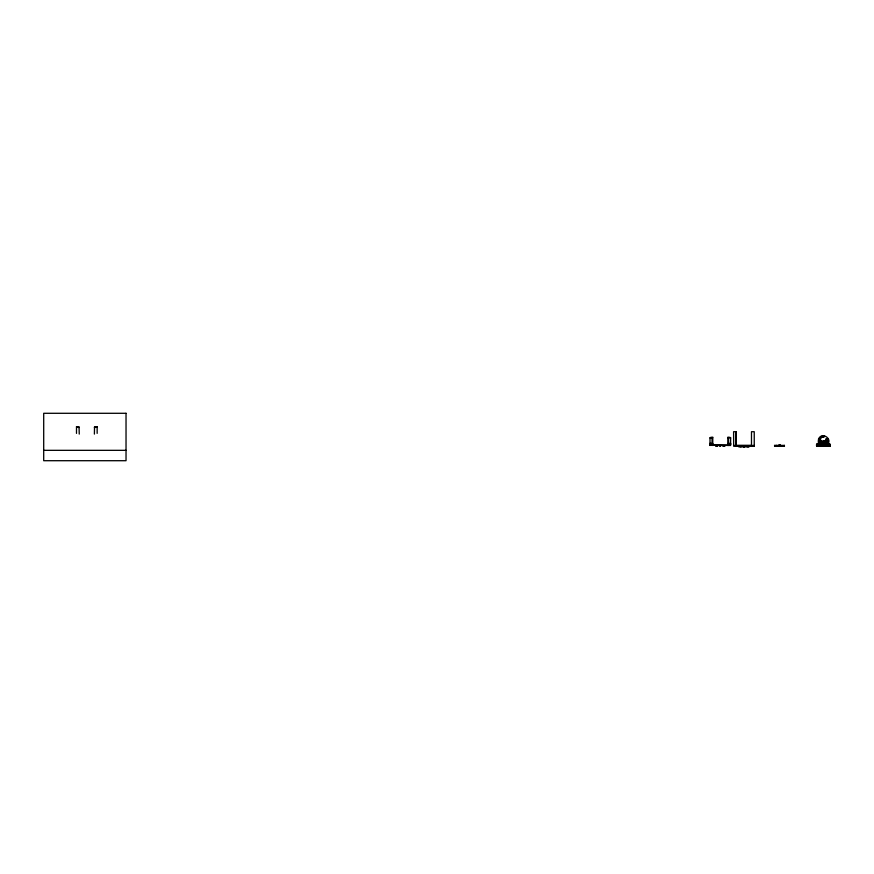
<?xml version="1.0" encoding="UTF-8"?>
<svg xmlns="http://www.w3.org/2000/svg" width="874" height="874" viewBox="0 0 874 874"><rect width="100%" height="100%" fill="white"/><g stroke="black" fill="none" stroke-linecap="round" stroke-linejoin="round"><path stroke-width="1.31" d="M720.089 446.166L719.936 445.063M720.493 445.063L720.689 446.166L719.936 446.166M824.062 445.379C824.75 446.45 822.281 446.505 822.915 445.511L822.663 446.166L822.729 445.227C821.888 446.505 825.242 446.68 824.106 445.248L824.149 446.166L824.106 445.205C822.106 447.685 824.99 445.707 823.996 445.03L824.095 446.111M823.701 445.609L823.701 444.888L823.286 446.133L823.898 445.532C823.242 446.297 824.062 446.745 823.843 444.932C825.198 446.538 821.997 446.636 822.74 445.183C821.91 446.188 824.084 446.887 824.04 445.074L823.712 446.166L823.953 445.5M823.483 444.855L823.669 446.101L823.559 444.855L823.603 446.111L822.685 446.144L822.86 445.019L822.663 446.166L822.74 445.314L822.762 446.144L823.745 446.133M823.166 444.877L822.685 446.144L822.816 445.052L823.341 446.166L823.395 444.855L823.286 446.133M822.969 445.543L823.035 446.133L823.035 444.921L823.024 446.144L823.1 444.899L823.144 446.144M822.882 446.133L822.86 445.478M822.718 446.133L822.729 445.227M828.159 444.79L827.951 444.101L828.006 446.166L828.082 444.101L828.301 446.166L828.334 444.101L828.716 446.166L828.585 444.101L828.738 444.79M826.214 439.316L827.853 438.868L826.28 439.119M818.829 445.893L819.025 444.101L818.84 446.166L818.752 444.101L818.392 446.166L818.381 444.101L817.693 445.893L818.643 443.413L818.665 438.617C822.216 431.898 831.622 438.387 828.268 443.413L829.229 446.166L829.492 444.79L828.377 443.413L818.49 443.413L817.135 444.79L817.19 446.166L817.387 444.101L816.534 444.79L816.578 445.893L830.147 446.166L829.612 444.101L817.245 444.101L816.545 444.79L817.234 444.101L816.556 445.893M818.829 444.79L818.883 444.101L818.676 444.79M823.526 443.413L823.821 444.101C824.521 441.184 822.62 441.184 823.144 444.101L823.636 441.862L828.366 438.89L823.526 441.993L823.417 444.101M828.88 445.893L828.148 443.413L829.699 444.79L829.644 446.166L829.601 444.79L828.268 443.413L828.279 438.999M820.02 438.529L820.588 439.338L819.834 438.497M828.148 442.725L822.456 442.703L821.953 444.101L822.379 443.413C821.713 440.146 823.953 442.331 823.013 444.101L823.21 443.413M818.523 444.79L818.621 444.101L818.381 445.893M818.621 440.157L823.1 442.714L828.366 441.337L823.734 442.714L818.479 441.741M818.479 440.299L823.308 442.725L818.479 442.31M823.002 443.413L822.631 444.101M828.17 441.173L823.417 442.725L824.302 442.637L824.401 441.643L824.969 444.101M818.381 444.79L818.501 444.101L818.097 444.79M829.699 445.893L829.459 444.101L830.234 444.79L829.459 444.101L829.874 445.893M828.17 439.731L828.202 439.261M823.526 442.725L828.323 439.862L823.526 442.725L826.301 441.949M780.045 446.297L780.548 445.336L780.602 446.297M823.636 442.714L828.148 441.119L828.344 439.819L823.636 442.714L828.148 440.037M712.747 437.732L710.005 437.896L710.005 445.478M727.889 443.522L730.642 443.337A2.753 0.71 0 0 1 730.118 443.763M818.982 444.79L819.288 444.101L819.288 446.166M826.301 442.615L824.379 442.659L828.148 441.709L828.377 440.551L824.379 442.539L824.674 444.101L824.455 441.72M780.482 445.401L780.285 446.297L780.558 445.401M826.301 441.632L824.379 442.659L828.246 442.539M824.335 444.101L824.215 441.84M818.239 444.79L818.501 444.101M830.278 445.893L816.72 446.166L818.479 443.413L817.234 444.79M822.5 444.101L822.762 441.796L823.843 441.949M817.955 444.79L818.261 444.101L817.824 444.79M820.642 439.021L819.178 439.109M823.636 441.982L822.587 441.72L822.39 444.101L822.805 443.413M818.643 441.818C816.414 437.208 830.016 446.625 818.479 442.517M818.479 440.103L823.308 442.725L818.49 441.949M828.17 441.829L824.455 442.67L828.366 441.741M822.62 443.413L822.161 444.101L822.532 443.413M820.5 438.245L822.347 436.956C816.119 440.365 819.637 436.836 818.49 443.413L817.343 444.79L817.605 446.166L818.468 443.413M723.126 446.166L724.743 446.166L723.006 446.166M818.698 443.413L817.572 444.79M780.187 445.401L778.483 446.297M828.006 445.893L827.82 444.101L828.006 444.79M818.698 441.905L818.698 442.517M822.805 441.905C822.467 442.801 823.854 442.976 820.544 442.615M818.49 439.983L818.643 439.141L822.62 441.84M716.024 446.166L717.587 446.166L715.893 446.166M739.557 446.439L741.043 446.778M783.76 445.751L782.285 445.751M818.643 439.261L822.62 435.809L824.215 435.809L824.499 436.705M779.99 445.401L778.996 445.401L778.996 446.297M776.691 445.401L775.172 445.751M779.783 445.401L778.854 445.401L778.756 446.297L779.936 445.336L779.87 446.297M778.439 446.297L778.909 445.401M774.801 445.401L774.714 446.297M778.668 446.297L778.756 445.401M821.866 444.101L822.379 443.413M779.684 445.336L779.739 446.297M818.534 440.616L818.501 441.25L823.1 442.703M779.389 446.297L779.204 445.336L778.079 446.297M829.546 444.101L830.3 444.79L816.578 444.79L817.266 444.101L816.884 444.79M817.944 444.101L818.588 443.413M819.506 438.912L819.604 438.879M816.687 444.79L817.332 444.101M824.04 436.574C822.543 436.399 823.811 436.071 824.182 436.541M778.253 446.297L779.521 445.336L779.564 446.297M822.347 436.705L822.543 435.853L824.182 435.809M818.588 441.272L822.532 442.637L820.544 442.277M819.124 438.824L819.583 439.283M819.102 439.338L819.014 438.803L819.178 439.382M712.321 445.281L710.081 445.063L730.555 445.478L730.642 437.896A2.753 0.71 0 0 0 727.889 437.175L727.889 445.478M823.679 440.966C821.953 441.436 824.75 440.878 823.679 441.665M818.588 441.446L822.456 442.594M826.301 441.436L824.302 442.539M730.555 444.79L728.064 445.063M824.455 442.55L826.301 442.386M822.751 435.776L822.663 436.541M826.891 438.606L826.116 438.956M823.046 435.7L823.133 436.913M823.155 435.689L823.286 436.967M822.751 436.508L822.947 435.722M827.219 439.578L827.711 438.824M823.581 435.678L823.526 436.978L823.363 435.678M823.69 435.689L823.679 436.924M823.898 435.722L823.996 436.476M727.889 443.981L727.976 443.981A2.709 0.699 0 0 0 729.834 443.763L730.555 443.763A39.909 38.554 0 0 1 730.642 444.702M76.497 433.384L76.497 426.731L79.053 426.785L79.25 434.094M97.145 433.384L97.145 426.731L94.534 426.807L94.392 434.094M727.9 437.732L730.642 437.896M818.49 442.725L828.344 442.725M710.081 443.763L710.802 443.763A2.709 0.699 0 0 0 712.671 443.981L712.758 443.981M712.758 445.063L730.347 445.063M733.592 445.478L754.24 445.478M736.345 445.478L751.487 445.478M754.153 446.166L733.679 446.166L733.592 431.712L736.345 431.712L736.345 446.166M43.7 450.329L126.031 450.329M728.49 445.15L727.889 445.15L728.566 445.478M710.114 444.8L712.157 445.052M820.544 441.949L822.379 442.605L820.544 441.632M826.859 439.567L826.28 438.835M820.544 441.337L822.456 442.517M784.349 445.401L774.572 445.401L774.604 446.297L784.448 446.297L784.349 445.336L784.328 446.297M818.698 440.037L822.379 442.452M748.275 446.854L746.647 446.439M829.568 444.101L830.256 444.79M829.022 444.101L828.366 443.413L829.601 444.79M828.246 443.413L828.902 444.101M830.027 444.79L829.262 444.101L829.797 444.79M712.758 443.522L710.005 443.337A2.753 0.71 0 0 0 710.529 443.763M824.379 443.413L824.881 444.101L824.302 443.413M828.694 444.101L829.142 444.79M824.127 443.413L824.564 444.101L824.04 443.413M829.011 444.79L828.585 444.101L828.88 444.79M824.215 444.101L823.734 443.413M828.334 444.101L828.596 444.79M828.454 444.79L828.213 444.101L828.312 444.79M827.853 444.79L827.547 444.101L827.547 446.166M823.286 440.922L823.286 441.709M823.133 440.977L823.133 441.654M779.237 445.336L779.116 446.297M754.24 446.166L754.24 431.712L751.487 431.712L751.487 446.166M749.04 446.166L749.04 446.854L738.749 446.854L738.749 446.166M744.091 446.166L744.091 446.854M743.796 446.166L743.916 446.854M743.632 446.166L743.687 446.854M743.49 446.166L743.49 446.854M735.657 431.712L735.657 445.751M728.577 437.896L728.577 443.872M727.976 443.981L728.064 445.478M720.318 445.063L720.384 446.166M712.758 445.478L712.758 437.175A2.753 0.71 0 0 0 710.005 437.896M712.07 437.896L712.07 443.872M710.005 444.702A39.909 38.554 0 0 1 710.016 443.763M79.25 427.452A2.753 0.71 0 0 1 76.497 426.731M97.145 426.731A2.753 0.71 0 0 1 94.392 427.452M817.572 444.101L817.048 444.79L817.649 444.101M126.031 413.293L43.7 413.293L43.7 460.707L126.031 460.707L126.031 413.293M829.961 444.79L829.339 444.101L829.961 444.79M823.526 441.709L823.526 440.911L823.406 441.72M744.298 446.854L744.309 446.166L744.222 446.854"/></g></svg>
